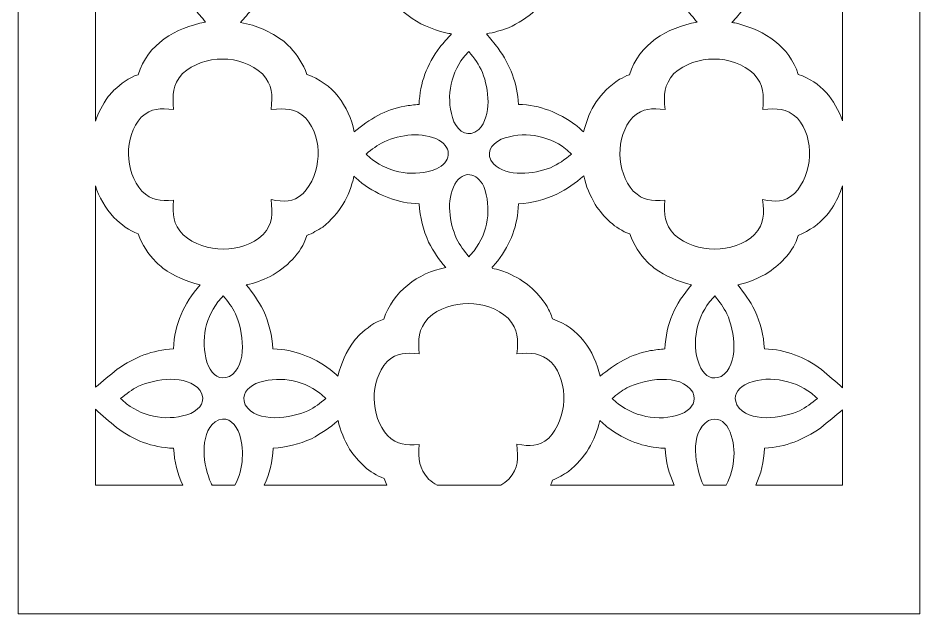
# Model space of a CAD drawing. Header units: centimetres. Extents: x -8.6 to 3.5, y -13.8 to 14.2.
# Drawn here: x -1.373 to 3.527, y -13.825 to -10.586 of the extents above; entities that cross this region are included whole.
import ezdxf

# ---------------------------------------------------------------- set-up
doc = ezdxf.new("R2010")
doc.units = ezdxf.units.CM
doc.header["$MEASUREMENT"] = 0
doc.layers.add('layer 1', color=7, linetype='Continuous')

msp = doc.modelspace()

# ---------------------------------------------------------------- linework, layer by layer
at = {"layer": 'layer 1', "color": 242, "lineweight": 9}
for points, knots in [([(-1.37264, 14.17327), (0.26061, 14.17327), (1.89387, 14.17327), (3.52711, 14.17327), (3.52711, 14.17327), (3.52711, 4.8404), (3.52711, -4.49248), (3.52711, -13.82534), (3.52711, -13.82534), (1.89387, -13.82534), (0.26061, -13.82534), (-1.37264, -13.82534), (-1.37264, -13.82534), (-1.37264, -4.49248), (-1.37264, 4.8404), (-1.37264, 14.17327)], [0, 0, 0, 0, 0.2, 0.2, 0.2, 0.2, 0.4, 0.4, 0.4, 0.4, 0.6, 0.6, 0.6, 0.6, 1, 1, 1, 1]), ([(-0.95267, -11.14763), (-0.95267, -10.76968), (-0.95267, -10.39175), (-0.95267, -10.01382), (-0.95267, -10.01382), (-0.91455, -10.04719), (-0.87645, -10.08055), (-0.83833, -10.11393), (-0.83833, -10.11393), (-0.74116, -10.18371), (-0.64815, -10.2214), (-0.52747, -10.22629), (-0.52747, -10.22629), (-0.52119, -10.34294), (-0.4822, -10.43725), (-0.41688, -10.53222), (-0.41688, -10.53222), (-0.39582, -10.55775), (-0.37476, -10.58328), (-0.35369, -10.60882), (-0.35369, -10.60882), (-0.51844, -10.63875), (-0.6668, -10.72715), (-0.72089, -10.89423), (-0.72089, -10.89423), (-0.77079, -10.91023), (-0.81273, -10.94405), (-0.85139, -10.9781), (-0.85139, -10.9781), (-0.86164, -10.98962), (-0.87188, -11.00115), (-0.88213, -11.0127), (-0.88213, -11.0127), (-0.9145, -11.0587), (-0.93603, -11.09984), (-0.95267, -11.14763)], [0, 0, 0, 0, 0.1, 0.1, 0.1, 0.1, 0.2, 0.2, 0.2, 0.2, 0.3, 0.3, 0.3, 0.3, 0.4, 0.4, 0.4, 0.4, 0.5, 0.5, 0.5, 0.5, 0.6, 0.6, 0.6, 0.6, 0.7, 0.7, 0.7, 0.7, 0.8, 0.8, 0.8, 0.8, 1, 1, 1, 1]), ([(3.10714, -10.01726), (3.06755, -10.04992), (3.02794, -10.08259), (2.98834, -10.11525), (2.98834, -10.11525), (2.89335, -10.1806), (2.79912, -10.21955), (2.68241, -10.22586), (2.68241, -10.22586), (2.67752, -10.34655), (2.63986, -10.43953), (2.57004, -10.53672), (2.57004, -10.53672), (2.54856, -10.56124), (2.52708, -10.58578), (2.5056, -10.6103), (2.5056, -10.6103), (2.51628, -10.61232), (2.52695, -10.61434), (2.53762, -10.61635), (2.53762, -10.61635), (2.68572, -10.65643), (2.8165, -10.7397), (2.86574, -10.8931), (2.86574, -10.8931), (2.98982, -10.93359), (3.06436, -11.02998), (3.10714, -11.14584), (3.10714, -11.14584), (3.10714, -10.76965), (3.10714, -10.39345), (3.10714, -10.01726)], [0, 0, 0, 0, 0.1111111, 0.1111111, 0.1111111, 0.1111111, 0.2222222, 0.2222222, 0.2222222, 0.2222222, 0.3333333, 0.3333333, 0.3333333, 0.3333333, 0.4444444, 0.4444444, 0.4444444, 0.4444444, 0.5555556, 0.5555556, 0.5555556, 0.5555556, 0.6666667, 0.6666667, 0.6666667, 0.6666667, 0.7777778, 0.7777778, 0.7777778, 0.7777778, 1, 1, 1, 1]), ([(-0.16422, -10.6103), (-0.14275, -10.58578), (-0.12126, -10.56124), (-0.09979, -10.53672), (-0.09979, -10.53672), (-0.02997, -10.43953), (0.00768, -10.34655), (0.01258, -10.22586), (0.01258, -10.22586), (0.08591, -10.22189), (0.15402, -10.20367), (0.22101, -10.17438), (0.22101, -10.17438), (0.2762, -10.14502), (0.31833, -10.11539), (0.36653, -10.07564), (0.36653, -10.07564), (0.37643, -10.13043), (0.40167, -10.18255), (0.42842, -10.23074), (0.42842, -10.23074), (0.47665, -10.30063), (0.53385, -10.36039), (0.61567, -10.39026), (0.61567, -10.39026), (0.67123, -10.54735), (0.79679, -10.62771), (0.95195, -10.66711), (0.95195, -10.66711), (0.96201, -10.66886), (0.97205, -10.67062), (0.98209, -10.67237), (0.98209, -10.67237), (0.96086, -10.69663), (0.93962, -10.72089), (0.91838, -10.74515), (0.91838, -10.74515), (0.8486, -10.84229), (0.81093, -10.93529), (0.80603, -11.05601), (0.80603, -11.05601), (0.77981, -11.05739), (0.75334, -11.06124), (0.72785, -11.06561), (0.72785, -11.06561), (0.6204, -11.08402), (0.53677, -11.13636), (0.45428, -11.20439), (0.45428, -11.20439), (0.4241, -11.06504), (0.33588, -10.93878), (0.19592, -10.8931), (0.19592, -10.8931), (0.17718, -10.83472), (0.14575, -10.79129), (0.10628, -10.74537), (0.10628, -10.74537), (0.09437, -10.73448), (0.08247, -10.72359), (0.07057, -10.7127), (0.07057, -10.7127), (-0.00446, -10.658), (-0.07293, -10.62755), (-0.16422, -10.6103)], [0, 0, 0, 0, 0.0588235, 0.0588235, 0.0588235, 0.0588235, 0.1176471, 0.1176471, 0.1176471, 0.1176471, 0.1764706, 0.1764706, 0.1764706, 0.1764706, 0.2352941, 0.2352941, 0.2352941, 0.2352941, 0.2941176, 0.2941176, 0.2941176, 0.2941176, 0.3529412, 0.3529412, 0.3529412, 0.3529412, 0.4117647, 0.4117647, 0.4117647, 0.4117647, 0.4705882, 0.4705882, 0.4705882, 0.4705882, 0.5294118, 0.5294118, 0.5294118, 0.5294118, 0.5882353, 0.5882353, 0.5882353, 0.5882353, 0.6470588, 0.6470588, 0.6470588, 0.6470588, 0.7058824, 0.7058824, 0.7058824, 0.7058824, 0.7647059, 0.7647059, 0.7647059, 0.7647059, 0.8235294, 0.8235294, 0.8235294, 0.8235294, 0.8823529, 0.8823529, 0.8823529, 0.8823529, 1, 1, 1, 1]), ([(1.78754, -10.07544), (1.80219, -10.08826), (1.81684, -10.10109), (1.83149, -10.11393), (1.83149, -10.11393), (1.92865, -10.18371), (2.02167, -10.2214), (2.14237, -10.22629), (2.14237, -10.22629), (2.14863, -10.34295), (2.18762, -10.43724), (2.25295, -10.53222), (2.25295, -10.53222), (2.27401, -10.55775), (2.29508, -10.58328), (2.31614, -10.60882), (2.31614, -10.60882), (2.15141, -10.63875), (2.00299, -10.72716), (1.94893, -10.89423), (1.94893, -10.89423), (1.93052, -10.90014), (1.91283, -10.91048), (1.89542, -10.91894), (1.89542, -10.91894), (1.78401, -10.99359), (1.73255, -11.07675), (1.70011, -11.20531), (1.70011, -11.20531), (1.70009, -11.20542), (1.70006, -11.20554), (1.70004, -11.20566), (1.70004, -11.20566), (1.68568, -11.19309), (1.67131, -11.18051), (1.65694, -11.16793), (1.65694, -11.16793), (1.55972, -11.09809), (1.4668, -11.06051), (1.34609, -11.05558), (1.34609, -11.05558), (1.33992, -10.93971), (1.30061, -10.84432), (1.23549, -10.74965), (1.23549, -10.74965), (1.21425, -10.72389), (1.19302, -10.69815), (1.17178, -10.67239), (1.17178, -10.67239), (1.21372, -10.66457), (1.25081, -10.65406), (1.29102, -10.63977), (1.29102, -10.63977), (1.39737, -10.59119), (1.49505, -10.51587), (1.53105, -10.39931), (1.53105, -10.39931), (1.56275, -10.38506), (1.58871, -10.37109), (1.61812, -10.35251), (1.61812, -10.35251), (1.70964, -10.27624), (1.76124, -10.19169), (1.78754, -10.07544)], [0, 0, 0, 0, 0.0588235, 0.0588235, 0.0588235, 0.0588235, 0.1176471, 0.1176471, 0.1176471, 0.1176471, 0.1764706, 0.1764706, 0.1764706, 0.1764706, 0.2352941, 0.2352941, 0.2352941, 0.2352941, 0.2941176, 0.2941176, 0.2941176, 0.2941176, 0.3529412, 0.3529412, 0.3529412, 0.3529412, 0.4117647, 0.4117647, 0.4117647, 0.4117647, 0.4705882, 0.4705882, 0.4705882, 0.4705882, 0.5294118, 0.5294118, 0.5294118, 0.5294118, 0.5882353, 0.5882353, 0.5882353, 0.5882353, 0.6470588, 0.6470588, 0.6470588, 0.6470588, 0.7058824, 0.7058824, 0.7058824, 0.7058824, 0.7647059, 0.7647059, 0.7647059, 0.7647059, 0.8235294, 0.8235294, 0.8235294, 0.8235294, 0.8823529, 0.8823529, 0.8823529, 0.8823529, 1, 1, 1, 1]), ([(1.07597, -10.76786), (1.06645, -10.77873), (1.05692, -10.78963), (1.04739, -10.80051), (1.04739, -10.80051), (0.97115, -10.89995), (0.95077, -11.03196), (0.99531, -11.14977), (0.99531, -11.14977), (1.02384, -11.20706), (1.07342, -11.23852), (1.12984, -11.19232), (1.12984, -11.19232), (1.20351, -11.11491), (1.18524, -10.97286), (1.1504, -10.88253), (1.1504, -10.88253), (1.13036, -10.83727), (1.10754, -10.80614), (1.07597, -10.76786)], [0, 0, 0, 0, 0.1666667, 0.1666667, 0.1666667, 0.1666667, 0.3333333, 0.3333333, 0.3333333, 0.3333333, 0.5, 0.5, 0.5, 0.5, 0.6666667, 0.6666667, 0.6666667, 0.6666667, 1, 1, 1, 1]), ([(0.0028, -11.08302), (0.00976, -11.00092), (0.01042, -10.95398), (-0.04475, -10.88981), (-0.04475, -10.88981), (-0.16156, -10.78294), (-0.36186, -10.78187), (-0.47915, -10.88848), (-0.47915, -10.88848), (-0.5349, -10.95297), (-0.53424, -11.0008), (-0.52775, -11.08347), (-0.52775, -11.08347), (-0.60233, -11.07651), (-0.64501, -11.07414), (-0.70292, -11.12514), (-0.70292, -11.12514), (-0.79935, -11.23369), (-0.79396, -11.41853), (-0.70047, -11.52718), (-0.70047, -11.52718), (-0.64389, -11.57931), (-0.60328, -11.58027), (-0.52832, -11.57611), (-0.52832, -11.57611), (-0.53305, -11.6576), (-0.53179, -11.70333), (-0.47552, -11.76528), (-0.47552, -11.76528), (-0.35762, -11.86765), (-0.15732, -11.86948), (-0.0409, -11.7637), (-0.0409, -11.7637), (0.01389, -11.70005), (0.01071, -11.65418), (0.00194, -11.57312), (0.00194, -11.57312), (0.07676, -11.58543), (0.11583, -11.59042), (0.17576, -11.54048), (0.17576, -11.54048), (0.27609, -11.43402), (0.28799, -11.24207), (0.19111, -11.12983), (0.19111, -11.12983), (0.13017, -11.07513), (0.08196, -11.07711), (0.0028, -11.08302)], [0, 0, 0, 0, 0.0769231, 0.0769231, 0.0769231, 0.0769231, 0.1538462, 0.1538462, 0.1538462, 0.1538462, 0.2307692, 0.2307692, 0.2307692, 0.2307692, 0.3076923, 0.3076923, 0.3076923, 0.3076923, 0.3846154, 0.3846154, 0.3846154, 0.3846154, 0.4615385, 0.4615385, 0.4615385, 0.4615385, 0.5384615, 0.5384615, 0.5384615, 0.5384615, 0.6153846, 0.6153846, 0.6153846, 0.6153846, 0.6923077, 0.6923077, 0.6923077, 0.6923077, 0.7692308, 0.7692308, 0.7692308, 0.7692308, 0.8461538, 0.8461538, 0.8461538, 0.8461538, 1, 1, 1, 1]), ([(2.67264, -11.08302), (2.67959, -11.00092), (2.68025, -10.95398), (2.62508, -10.88981), (2.62508, -10.88981), (2.50827, -10.78294), (2.30796, -10.78188), (2.19067, -10.88848), (2.19067, -10.88848), (2.13492, -10.95296), (2.13558, -11.00082), (2.14208, -11.08347), (2.14208, -11.08347), (2.06749, -11.07651), (2.0248, -11.07414), (1.9669, -11.12514), (1.9669, -11.12514), (1.87049, -11.23367), (1.87586, -11.41856), (1.96935, -11.52718), (1.96935, -11.52718), (2.02595, -11.57931), (2.06654, -11.58027), (2.14151, -11.57611), (2.14151, -11.57611), (2.13678, -11.65758), (2.13804, -11.70335), (2.19432, -11.76528), (2.19432, -11.76528), (2.3122, -11.86766), (2.51251, -11.86947), (2.62892, -11.7637), (2.62892, -11.7637), (2.68371, -11.70005), (2.68055, -11.65418), (2.67178, -11.57312), (2.67178, -11.57312), (2.74659, -11.58543), (2.78566, -11.59042), (2.8456, -11.54048), (2.8456, -11.54048), (2.94591, -11.43403), (2.95783, -11.24205), (2.86094, -11.12983), (2.86094, -11.12983), (2.8, -11.07512), (2.75178, -11.07711), (2.67264, -11.08302)], [0, 0, 0, 0, 0.0769231, 0.0769231, 0.0769231, 0.0769231, 0.1538462, 0.1538462, 0.1538462, 0.1538462, 0.2307692, 0.2307692, 0.2307692, 0.2307692, 0.3076923, 0.3076923, 0.3076923, 0.3076923, 0.3846154, 0.3846154, 0.3846154, 0.3846154, 0.4615385, 0.4615385, 0.4615385, 0.4615385, 0.5384615, 0.5384615, 0.5384615, 0.5384615, 0.6153846, 0.6153846, 0.6153846, 0.6153846, 0.6923077, 0.6923077, 0.6923077, 0.6923077, 0.7692308, 0.7692308, 0.7692308, 0.7692308, 0.8461538, 0.8461538, 0.8461538, 0.8461538, 1, 1, 1, 1]), ([(0.5183, -11.3261), (0.52919, -11.33564), (0.54008, -11.34516), (0.55096, -11.3547), (0.55096, -11.3547), (0.65041, -11.43092), (0.78241, -11.45136), (0.90023, -11.40677), (0.90023, -11.40677), (0.97651, -11.36875), (0.99056, -11.2978), (0.91359, -11.2498), (0.91359, -11.2498), (0.82262, -11.20317), (0.70641, -11.21918), (0.61611, -11.25917), (0.61611, -11.25917), (0.57844, -11.27816), (0.55101, -11.29914), (0.5183, -11.3261)], [0, 0, 0, 0, 0.1666667, 0.1666667, 0.1666667, 0.1666667, 0.3333333, 0.3333333, 0.3333333, 0.3333333, 0.5, 0.5, 0.5, 0.5, 0.6666667, 0.6666667, 0.6666667, 0.6666667, 1, 1, 1, 1]), ([(1.63422, -11.32551), (1.62334, -11.31599), (1.61247, -11.30646), (1.60159, -11.29693), (1.60159, -11.29693), (1.50212, -11.2207), (1.37013, -11.2003), (1.25233, -11.24486), (1.25233, -11.24486), (1.19506, -11.27335), (1.16354, -11.323), (1.20977, -11.37939), (1.20977, -11.37939), (1.28712, -11.45306), (1.42926, -11.43476), (1.51955, -11.39994), (1.51955, -11.39994), (1.56481, -11.3799), (1.59594, -11.35709), (1.63422, -11.32551)], [0, 0, 0, 0, 0.1666667, 0.1666667, 0.1666667, 0.1666667, 0.3333333, 0.3333333, 0.3333333, 0.3333333, 0.5, 0.5, 0.5, 0.5, 0.6666667, 0.6666667, 0.6666667, 0.6666667, 1, 1, 1, 1]), ([(1.07656, -11.88377), (1.0861, -11.87289), (1.09562, -11.86201), (1.10516, -11.85114), (1.10516, -11.85114), (1.18139, -11.75167), (1.2018, -11.61967), (1.15723, -11.50187), (1.15723, -11.50187), (1.11922, -11.42557), (1.04825, -11.41153), (1.00026, -11.48849), (1.00026, -11.48849), (0.95362, -11.57945), (0.96964, -11.69567), (1.00963, -11.78599), (1.00963, -11.78599), (1.02862, -11.82364), (1.04959, -11.85106), (1.07656, -11.88377)], [0, 0, 0, 0, 0.1666667, 0.1666667, 0.1666667, 0.1666667, 0.3333333, 0.3333333, 0.3333333, 0.3333333, 0.5, 0.5, 0.5, 0.5, 0.6666667, 0.6666667, 0.6666667, 0.6666667, 1, 1, 1, 1]), ([(0.36528, -12.53353), (0.35118, -12.5212), (0.3371, -12.50886), (0.32301, -12.49652), (0.32301, -12.49652), (0.22578, -12.42667), (0.13286, -12.3891), (0.01215, -12.38417), (0.01215, -12.38417), (0.00826, -12.31119), (-0.01011, -12.24255), (-0.0393, -12.17574), (-0.0393, -12.17574), (-0.06721, -12.12333), (-0.09512, -12.08227), (-0.13286, -12.03652), (-0.13286, -12.03652), (-0.08747, -12.02804), (-0.04498, -12.01004), (-0.00325, -11.99099), (-0.00325, -11.99099), (0.08538, -11.93991), (0.16486, -11.87033), (0.19613, -11.76908), (0.19613, -11.76908), (0.22783, -11.75484), (0.2538, -11.74087), (0.2832, -11.72228), (0.2832, -11.72228), (0.37438, -11.6463), (0.42625, -11.56179), (0.45247, -11.44593), (0.45247, -11.44593), (0.46684, -11.45852), (0.48122, -11.4711), (0.49559, -11.48369), (0.49559, -11.48369), (0.59276, -11.55349), (0.68579, -11.59118), (0.80647, -11.59606), (0.80647, -11.59606), (0.81041, -11.66936), (0.82863, -11.73748), (0.85792, -11.80447), (0.85792, -11.80447), (0.88563, -11.85654), (0.91332, -11.89746), (0.95083, -11.94293), (0.95083, -11.94293), (0.8009, -11.97013), (0.66161, -12.07582), (0.61402, -12.22283), (0.61402, -12.22283), (0.56412, -12.23883), (0.52218, -12.27263), (0.48353, -12.30667), (0.48353, -12.30667), (0.47328, -12.31821), (0.46303, -12.32975), (0.4528, -12.34128), (0.4528, -12.34128), (0.40829, -12.40453), (0.38419, -12.45866), (0.36528, -12.53353)], [0, 0, 0, 0, 0.0588235, 0.0588235, 0.0588235, 0.0588235, 0.1176471, 0.1176471, 0.1176471, 0.1176471, 0.1764706, 0.1764706, 0.1764706, 0.1764706, 0.2352941, 0.2352941, 0.2352941, 0.2352941, 0.2941176, 0.2941176, 0.2941176, 0.2941176, 0.3529412, 0.3529412, 0.3529412, 0.3529412, 0.4117647, 0.4117647, 0.4117647, 0.4117647, 0.4705882, 0.4705882, 0.4705882, 0.4705882, 0.5294118, 0.5294118, 0.5294118, 0.5294118, 0.5882353, 0.5882353, 0.5882353, 0.5882353, 0.6470588, 0.6470588, 0.6470588, 0.6470588, 0.7058824, 0.7058824, 0.7058824, 0.7058824, 0.7647059, 0.7647059, 0.7647059, 0.7647059, 0.8235294, 0.8235294, 0.8235294, 0.8235294, 0.8823529, 0.8823529, 0.8823529, 0.8823529, 1, 1, 1, 1]), ([(2.28661, -12.03681), (2.20788, -12.01683), (2.15036, -11.99149), (2.08353, -11.94518), (2.08353, -11.94518), (2.07143, -11.93467), (2.05933, -11.92416), (2.04723, -11.91366), (2.04723, -11.91366), (2.00314, -11.86515), (1.97259, -11.82228), (1.95058, -11.76003), (1.95058, -11.76003), (1.86877, -11.73019), (1.81156, -11.67038), (1.76333, -11.60052), (1.76333, -11.60052), (1.73636, -11.55192), (1.71137, -11.49992), (1.70131, -11.44472), (1.70131, -11.44472), (1.65279, -11.48474), (1.6105, -11.51459), (1.55495, -11.54416), (1.55495, -11.54416), (1.48794, -11.57345), (1.41984, -11.59167), (1.34652, -11.59563), (1.34652, -11.59563), (1.34163, -11.71632), (1.30396, -11.80931), (1.23415, -11.90649), (1.23415, -11.90649), (1.191, -11.95576), (1.18847, -11.94108), (1.24503, -11.9564), (1.24503, -11.9564), (1.25895, -11.96141), (1.27286, -11.96644), (1.28677, -11.97145), (1.28677, -11.97145), (1.38411, -12.0165), (1.44245, -12.06434), (1.50171, -12.15435), (1.50171, -12.15435), (1.51257, -12.17695), (1.52317, -12.19783), (1.53084, -12.22169), (1.53084, -12.22169), (1.67126, -12.26751), (1.75908, -12.39398), (1.78934, -12.53365), (1.78934, -12.53365), (1.87235, -12.46521), (1.95565, -12.41288), (2.06375, -12.3942), (2.06375, -12.3942), (2.08927, -12.38978), (2.11571, -12.38599), (2.14193, -12.38461), (2.14193, -12.38461), (2.14753, -12.24625), (2.19636, -12.13988), (2.28661, -12.03681)], [0, 0, 0, 0, 0.0588235, 0.0588235, 0.0588235, 0.0588235, 0.1176471, 0.1176471, 0.1176471, 0.1176471, 0.1764706, 0.1764706, 0.1764706, 0.1764706, 0.2352941, 0.2352941, 0.2352941, 0.2352941, 0.2941176, 0.2941176, 0.2941176, 0.2941176, 0.3529412, 0.3529412, 0.3529412, 0.3529412, 0.4117647, 0.4117647, 0.4117647, 0.4117647, 0.4705882, 0.4705882, 0.4705882, 0.4705882, 0.5294118, 0.5294118, 0.5294118, 0.5294118, 0.5882353, 0.5882353, 0.5882353, 0.5882353, 0.6470588, 0.6470588, 0.6470588, 0.6470588, 0.7058824, 0.7058824, 0.7058824, 0.7058824, 0.7647059, 0.7647059, 0.7647059, 0.7647059, 0.8235294, 0.8235294, 0.8235294, 0.8235294, 0.8823529, 0.8823529, 0.8823529, 0.8823529, 1, 1, 1, 1]), ([(-0.95267, -12.59318), (-0.91305, -12.56051), (-0.87344, -12.52785), (-0.83383, -12.49518), (-0.83383, -12.49518), (-0.73877, -12.42979), (-0.64403, -12.39074), (-0.52791, -12.38461), (-0.52791, -12.38461), (-0.5223, -12.24624), (-0.47346, -12.13989), (-0.38323, -12.03681), (-0.38323, -12.03681), (-0.46194, -12.01683), (-0.51945, -11.9915), (-0.5863, -11.94518), (-0.5863, -11.94518), (-0.59841, -11.93467), (-0.6105, -11.92416), (-0.62261, -11.91366), (-0.62261, -11.91366), (-0.66668, -11.86515), (-0.69722, -11.8223), (-0.71926, -11.76003), (-0.71926, -11.76003), (-0.77128, -11.74104), (-0.81155, -11.70836), (-0.85171, -11.67137), (-0.85171, -11.67137), (-0.89866, -11.61681), (-0.93176, -11.55948), (-0.95267, -11.49916), (-0.95267, -11.49916), (-0.95267, -11.86383), (-0.95267, -12.2285), (-0.95267, -12.59318)], [0, 0, 0, 0, 0.1, 0.1, 0.1, 0.1, 0.2, 0.2, 0.2, 0.2, 0.3, 0.3, 0.3, 0.3, 0.4, 0.4, 0.4, 0.4, 0.5, 0.5, 0.5, 0.5, 0.6, 0.6, 0.6, 0.6, 0.7, 0.7, 0.7, 0.7, 0.8, 0.8, 0.8, 0.8, 1, 1, 1, 1]), ([(3.10714, -11.49801), (3.10714, -11.86421), (3.10714, -12.2304), (3.10714, -12.5966), (3.10714, -12.5966), (3.06904, -12.56324), (3.03094, -12.52988), (2.99284, -12.49652), (2.99284, -12.49652), (2.89561, -12.42667), (2.8027, -12.3891), (2.68198, -12.38417), (2.68198, -12.38417), (2.67805, -12.31114), (2.65974, -12.2426), (2.63052, -12.17574), (2.63052, -12.17574), (2.60261, -12.12333), (2.57471, -12.08227), (2.53698, -12.03652), (2.53698, -12.03652), (2.598, -12.02512), (2.65285, -11.99889), (2.70612, -11.96821), (2.70612, -11.96821), (2.77682, -11.91715), (2.83946, -11.8549), (2.86596, -11.76908), (2.86596, -11.76908), (2.93172, -11.73951), (2.9721, -11.71042), (3.02143, -11.65809), (3.02143, -11.65809), (3.0304, -11.6462), (3.03937, -11.63433), (3.04834, -11.62245), (3.04834, -11.62245), (3.07374, -11.58081), (3.09316, -11.53967), (3.10714, -11.49801)], [0, 0, 0, 0, 0.0909091, 0.0909091, 0.0909091, 0.0909091, 0.1818182, 0.1818182, 0.1818182, 0.1818182, 0.2727273, 0.2727273, 0.2727273, 0.2727273, 0.3636364, 0.3636364, 0.3636364, 0.3636364, 0.4545455, 0.4545455, 0.4545455, 0.4545455, 0.5454545, 0.5454545, 0.5454545, 0.5454545, 0.6363636, 0.6363636, 0.6363636, 0.6363636, 0.7272727, 0.7272727, 0.7272727, 0.7272727, 0.8181818, 0.8181818, 0.8181818, 0.8181818, 1, 1, 1, 1]), ([(-0.25796, -12.09644), (-0.2675, -12.10733), (-0.27701, -12.11821), (-0.28654, -12.12909), (-0.28654, -12.12909), (-0.36284, -12.2286), (-0.38296, -12.36111), (-0.33862, -12.47835), (-0.33862, -12.47835), (-0.31443, -12.52694), (-0.27907, -12.55789), (-0.22356, -12.53473), (-0.22356, -12.53473), (-0.12055, -12.47178), (-0.15082, -12.28508), (-0.19101, -12.19425), (-0.19101, -12.19425), (-0.21035, -12.15591), (-0.23107, -12.12905), (-0.25796, -12.09644)], [0, 0, 0, 0, 0.1666667, 0.1666667, 0.1666667, 0.1666667, 0.3333333, 0.3333333, 0.3333333, 0.3333333, 0.5, 0.5, 0.5, 0.5, 0.6666667, 0.6666667, 0.6666667, 0.6666667, 1, 1, 1, 1]), ([(2.41186, -12.09644), (2.40234, -12.10733), (2.39281, -12.11821), (2.38328, -12.12909), (2.38328, -12.12909), (2.30849, -12.2267), (2.28076, -12.37703), (2.337, -12.48998), (2.337, -12.48998), (2.36329, -12.53383), (2.39681, -12.55537), (2.44628, -12.53473), (2.44628, -12.53473), (2.54918, -12.47184), (2.51927, -12.28566), (2.47882, -12.19425), (2.47882, -12.19425), (2.46027, -12.15749), (2.43791, -12.12803), (2.41186, -12.09644)], [0, 0, 0, 0, 0.1666667, 0.1666667, 0.1666667, 0.1666667, 0.3333333, 0.3333333, 0.3333333, 0.3333333, 0.5, 0.5, 0.5, 0.5, 0.6666667, 0.6666667, 0.6666667, 0.6666667, 1, 1, 1, 1]), ([(1.33772, -12.4116), (1.34468, -12.32951), (1.34535, -12.28256), (1.29017, -12.21839), (1.29017, -12.21839), (1.17336, -12.11154), (0.97305, -12.11046), (0.85576, -12.21708), (0.85576, -12.21708), (0.80002, -12.28154), (0.80067, -12.3294), (0.80717, -12.41206), (0.80717, -12.41206), (0.73258, -12.40511), (0.68989, -12.40273), (0.63199, -12.45373), (0.63199, -12.45373), (0.53558, -12.56225), (0.54095, -12.74716), (0.63444, -12.85577), (0.63444, -12.85577), (0.69103, -12.9079), (0.73162, -12.90885), (0.8066, -12.9047), (0.8066, -12.9047), (0.80186, -12.98617), (0.80312, -13.03194), (0.85941, -13.09388), (0.85941, -13.09388), (0.87307, -13.10573), (0.88785, -13.11623), (0.90346, -13.12537), (0.90346, -13.12537), (1.01874, -13.12537), (1.13403, -13.12537), (1.24931, -13.12537), (1.24931, -13.12537), (1.26519, -13.11585), (1.2802, -13.10483), (1.29401, -13.09229), (1.29401, -13.09229), (1.34881, -13.02864), (1.34564, -12.98277), (1.33686, -12.90171), (1.33686, -12.90171), (1.41168, -12.91402), (1.45076, -12.919), (1.51068, -12.86908), (1.51068, -12.86908), (1.61099, -12.76262), (1.62291, -12.57064), (1.52602, -12.4584), (1.52602, -12.4584), (1.4651, -12.40371), (1.41688, -12.4057), (1.33772, -12.4116)], [0, 0, 0, 0, 0.0666667, 0.0666667, 0.0666667, 0.0666667, 0.1333333, 0.1333333, 0.1333333, 0.1333333, 0.2, 0.2, 0.2, 0.2, 0.2666667, 0.2666667, 0.2666667, 0.2666667, 0.3333333, 0.3333333, 0.3333333, 0.3333333, 0.4, 0.4, 0.4, 0.4, 0.4666667, 0.4666667, 0.4666667, 0.4666667, 0.5333333, 0.5333333, 0.5333333, 0.5333333, 0.6, 0.6, 0.6, 0.6, 0.6666667, 0.6666667, 0.6666667, 0.6666667, 0.7333333, 0.7333333, 0.7333333, 0.7333333, 0.8, 0.8, 0.8, 0.8, 0.8666667, 0.8666667, 0.8666667, 0.8666667, 1, 1, 1, 1]), ([(-0.81563, -12.6547), (-0.80474, -12.66423), (-0.79386, -12.67376), (-0.78298, -12.68329), (-0.78298, -12.68329), (-0.68345, -12.75957), (-0.55094, -12.77973), (-0.43371, -12.73537), (-0.43371, -12.73537), (-0.38093, -12.70907), (-0.34896, -12.6668), (-0.38357, -12.6101), (-0.38357, -12.6101), (-0.45713, -12.5204), (-0.62556, -12.54691), (-0.71783, -12.58775), (-0.71783, -12.58775), (-0.75615, -12.60707), (-0.78301, -12.62781), (-0.81563, -12.6547)], [0, 0, 0, 0, 0.1666667, 0.1666667, 0.1666667, 0.1666667, 0.3333333, 0.3333333, 0.3333333, 0.3333333, 0.5, 0.5, 0.5, 0.5, 0.6666667, 0.6666667, 0.6666667, 0.6666667, 1, 1, 1, 1]), ([(0.30029, -12.6541), (0.28941, -12.64457), (0.27854, -12.63506), (0.26765, -12.62552), (0.26765, -12.62552), (0.16813, -12.54924), (0.03564, -12.52909), (-0.08161, -12.57345), (-0.08161, -12.57345), (-0.13018, -12.59761), (-0.16117, -12.63303), (-0.13798, -12.68851), (-0.13798, -12.68851), (-0.07507, -12.79153), (0.11167, -12.76124), (0.2025, -12.72106), (0.2025, -12.72106), (0.24082, -12.70172), (0.26769, -12.681), (0.30029, -12.6541)], [0, 0, 0, 0, 0.1666667, 0.1666667, 0.1666667, 0.1666667, 0.3333333, 0.3333333, 0.3333333, 0.3333333, 0.5, 0.5, 0.5, 0.5, 0.6666667, 0.6666667, 0.6666667, 0.6666667, 1, 1, 1, 1]), ([(1.8542, -12.6547), (1.86508, -12.66423), (1.87596, -12.67376), (1.88686, -12.68329), (1.88686, -12.68329), (1.98446, -12.75807), (2.1348, -12.78583), (2.24775, -12.72957), (2.24775, -12.72957), (2.29161, -12.70331), (2.31311, -12.66971), (2.29249, -12.6203), (2.29249, -12.6203), (2.2265, -12.51225), (2.02758, -12.54964), (1.93539, -12.59613), (1.93539, -12.59613), (1.90542, -12.61328), (1.88064, -12.6329), (1.8542, -12.6547)], [0, 0, 0, 0, 0.1666667, 0.1666667, 0.1666667, 0.1666667, 0.3333333, 0.3333333, 0.3333333, 0.3333333, 0.5, 0.5, 0.5, 0.5, 0.6666667, 0.6666667, 0.6666667, 0.6666667, 1, 1, 1, 1]), ([(2.97012, -12.6541), (2.95924, -12.64457), (2.94836, -12.63506), (2.93748, -12.62552), (2.93748, -12.62552), (2.83989, -12.55071), (2.68951, -12.52301), (2.57659, -12.57924), (2.57659, -12.57924), (2.53274, -12.60553), (2.5112, -12.63906), (2.53184, -12.68851), (2.53184, -12.68851), (2.59471, -12.79143), (2.78091, -12.76149), (2.87233, -12.72106), (2.87233, -12.72106), (2.90908, -12.70252), (2.93854, -12.68016), (2.97012, -12.6541)], [0, 0, 0, 0, 0.1666667, 0.1666667, 0.1666667, 0.1666667, 0.3333333, 0.3333333, 0.3333333, 0.3333333, 0.5, 0.5, 0.5, 0.5, 0.6666667, 0.6666667, 0.6666667, 0.6666667, 1, 1, 1, 1]), ([(-0.47774, -13.12537), (-0.63605, -13.12537), (-0.79435, -13.12537), (-0.95267, -13.12537), (-0.95267, -13.12537), (-0.95267, -12.98765), (-0.95267, -12.84992), (-0.95267, -12.71218), (-0.95267, -12.71218), (-0.91455, -12.74555), (-0.87645, -12.77892), (-0.83833, -12.81228), (-0.83833, -12.81228), (-0.74116, -12.88209), (-0.64815, -12.91976), (-0.52747, -12.92465), (-0.52747, -12.92465), (-0.52349, -12.99858), (-0.50638, -13.06354), (-0.47774, -13.12537)], [0, 0, 0, 0, 0.1666667, 0.1666667, 0.1666667, 0.1666667, 0.3333333, 0.3333333, 0.3333333, 0.3333333, 0.5, 0.5, 0.5, 0.5, 0.6666667, 0.6666667, 0.6666667, 0.6666667, 1, 1, 1, 1]), ([(3.10714, -12.71563), (3.06755, -12.74829), (3.02794, -12.78095), (2.98834, -12.81361), (2.98834, -12.81361), (2.89335, -12.87897), (2.79912, -12.91792), (2.68241, -12.92421), (2.68241, -12.92421), (2.67936, -12.99946), (2.66356, -13.06394), (2.63519, -13.12537), (2.63519, -13.12537), (2.79251, -13.12537), (2.94982, -13.12537), (3.10714, -13.12537), (3.10714, -13.12537), (3.10714, -12.9888), (3.10714, -12.85221), (3.10714, -12.71563)], [0, 0, 0, 0, 0.1666667, 0.1666667, 0.1666667, 0.1666667, 0.3333333, 0.3333333, 0.3333333, 0.3333333, 0.5, 0.5, 0.5, 0.5, 0.6666667, 0.6666667, 0.6666667, 0.6666667, 1, 1, 1, 1]), ([(-0.31865, -13.12537), (-0.2772, -13.12537), (-0.23575, -13.12537), (-0.1943, -13.12537), (-0.1943, -13.12537), (-0.14747, -13.03483), (-0.14002, -12.92743), (-0.1767, -12.83047), (-0.1767, -12.83047), (-0.20297, -12.77767), (-0.24528, -12.74572), (-0.30198, -12.78031), (-0.30198, -12.78031), (-0.39168, -12.85387), (-0.36516, -13.0223), (-0.32431, -13.11456), (-0.32431, -13.11456), (-0.32244, -13.11828), (-0.32056, -13.12187), (-0.31865, -13.12537)], [0, 0, 0, 0, 0.1666667, 0.1666667, 0.1666667, 0.1666667, 0.3333333, 0.3333333, 0.3333333, 0.3333333, 0.5, 0.5, 0.5, 0.5, 0.6666667, 0.6666667, 0.6666667, 0.6666667, 1, 1, 1, 1]), ([(0.63058, -13.12537), (0.40884, -13.12537), (0.1871, -13.12537), (-0.03464, -13.12537), (-0.03464, -13.12537), (-0.00626, -13.06394), (0.00953, -12.99946), (0.01258, -12.92421), (0.01258, -12.92421), (0.08591, -12.92026), (0.15402, -12.90204), (0.22101, -12.87275), (0.22101, -12.87275), (0.2762, -12.84339), (0.31833, -12.81377), (0.36653, -12.77401), (0.36653, -12.77401), (0.37643, -12.82878), (0.40167, -12.8809), (0.42842, -12.9291), (0.42842, -12.9291), (0.47665, -12.99899), (0.53385, -13.05875), (0.61567, -13.08862), (0.61567, -13.08862), (0.62018, -13.10136), (0.62516, -13.1136), (0.63058, -13.12537)], [0, 0, 0, 0, 0.125, 0.125, 0.125, 0.125, 0.25, 0.25, 0.25, 0.25, 0.375, 0.375, 0.375, 0.375, 0.5, 0.5, 0.5, 0.5, 0.625, 0.625, 0.625, 0.625, 0.75, 0.75, 0.75, 0.75, 1, 1, 1, 1]), ([(2.19209, -13.12537), (1.96791, -13.12537), (1.74374, -13.12537), (1.51955, -13.12537), (1.51955, -13.12537), (1.52223, -13.12016), (1.52485, -13.11488), (1.5274, -13.1095), (1.5274, -13.1095), (1.52861, -13.10555), (1.52983, -13.10162), (1.53105, -13.09768), (1.53105, -13.09768), (1.56275, -13.08342), (1.58871, -13.06947), (1.61812, -13.05087), (1.61812, -13.05087), (1.70964, -12.9746), (1.76124, -12.89005), (1.78754, -12.7738), (1.78754, -12.7738), (1.80219, -12.78663), (1.81684, -12.79946), (1.83149, -12.81228), (1.83149, -12.81228), (1.92865, -12.88208), (2.02167, -12.91976), (2.14237, -12.92465), (2.14237, -12.92465), (2.14634, -12.99859), (2.16346, -13.06355), (2.19209, -13.12537)], [0, 0, 0, 0, 0.1111111, 0.1111111, 0.1111111, 0.1111111, 0.2222222, 0.2222222, 0.2222222, 0.2222222, 0.3333333, 0.3333333, 0.3333333, 0.3333333, 0.4444444, 0.4444444, 0.4444444, 0.4444444, 0.5555556, 0.5555556, 0.5555556, 0.5555556, 0.6666667, 0.6666667, 0.6666667, 0.6666667, 0.7777778, 0.7777778, 0.7777778, 0.7777778, 1, 1, 1, 1]), ([(2.35106, -13.12537), (2.39242, -13.12537), (2.43379, -13.12537), (2.47514, -13.12537), (2.47514, -13.12537), (2.52287, -13.03171), (2.53394, -12.9124), (2.48733, -12.81884), (2.48733, -12.81884), (2.46109, -12.77498), (2.42745, -12.75343), (2.37806, -12.77408), (2.37806, -12.77408), (2.27221, -12.83866), (2.30597, -13.03092), (2.35106, -13.12537)], [0, 0, 0, 0, 0.2, 0.2, 0.2, 0.2, 0.4, 0.4, 0.4, 0.4, 0.6, 0.6, 0.6, 0.6, 1, 1, 1, 1])]:
    msp.add_open_spline(points, degree=3, knots=knots, dxfattribs=at)

doc.saveas('drawing.dxf')
